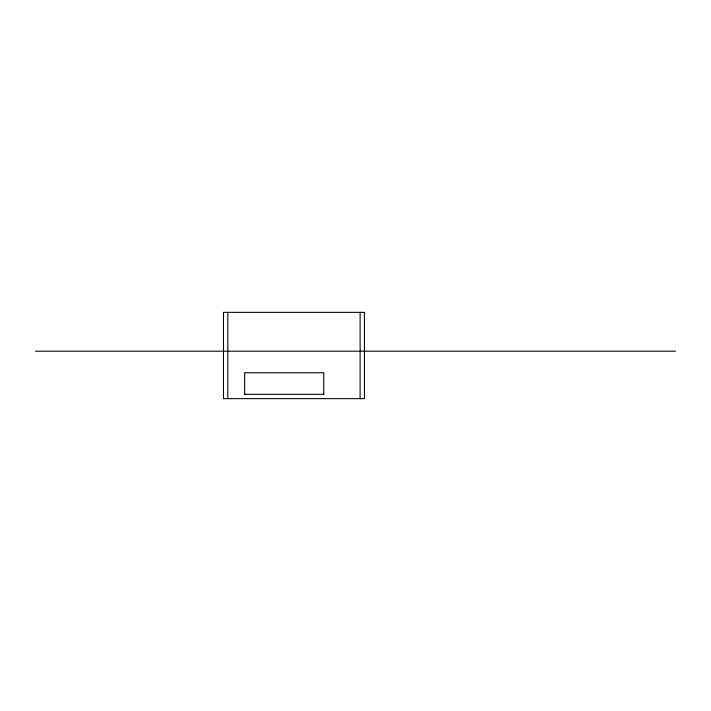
<?xml version="1.0" encoding="UTF-8"?>
<svg xmlns="http://www.w3.org/2000/svg" width="711" height="711" viewBox="0 0 711 711"><rect width="100%" height="100%" fill="white"/><g stroke="black" fill="none" stroke-linecap="round" stroke-linejoin="round"><path stroke-width="1.07" d="M35.55 351.19L675.45 351.19M244.344 394.329L323.932 394.329M360.113 312.36L360.113 398.64M323.754 394.329L323.754 372.76L244.664 372.76L244.664 394.329M227.804 312.36L227.804 398.64M364.423 312.36L223.494 312.36L223.494 398.64L364.423 398.64L364.423 312.36"/></g></svg>
